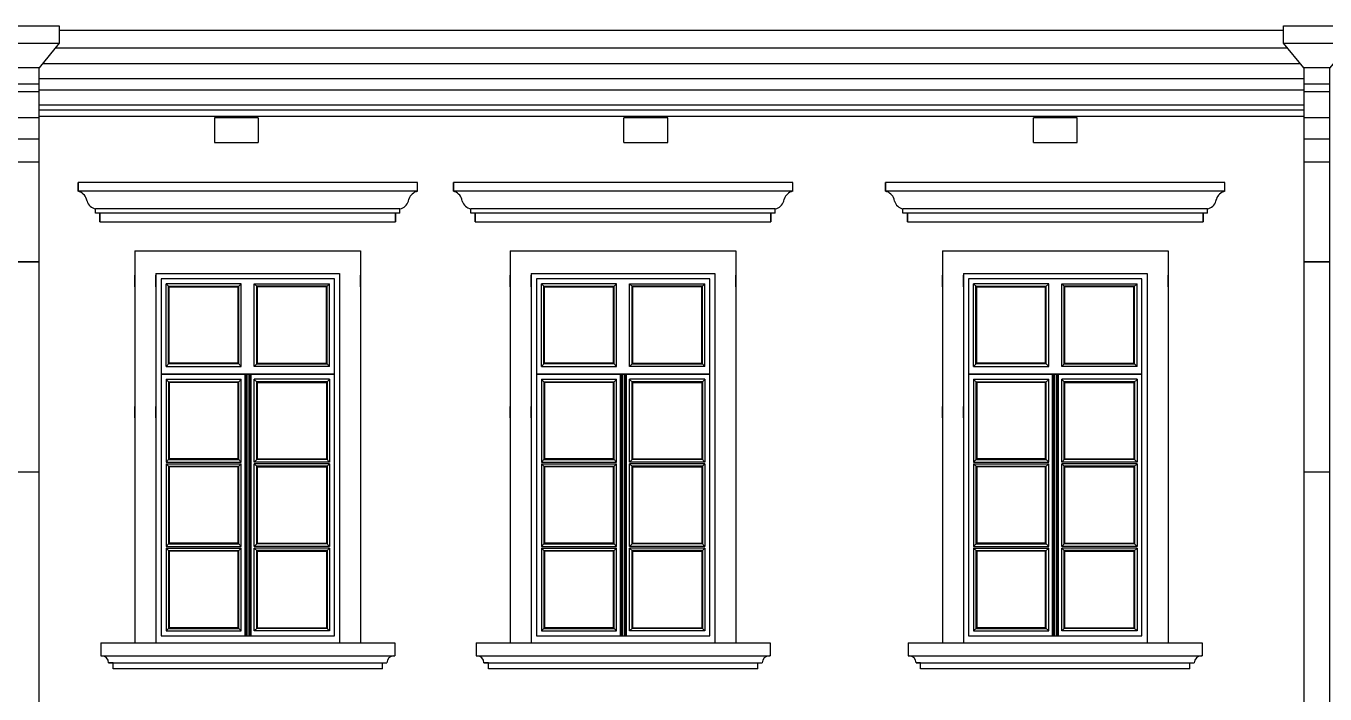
# Model space of a CAD drawing. Header units: millimetres. Extents: x 60 to 102290, y 34 to 65730.
# Drawn here: x 14572 to 21996, y 39134 to 42952 of the extents above; entities that cross this region are included whole.
import ezdxf

# ---------------------------------------------------------------- set-up
doc = ezdxf.new("R2010")
doc.units = ezdxf.units.MM

# ---------------------------------------------------------------- blocks, each defined once
blk = doc.blocks.new('98')
at = {"color": 7, "lineweight": 30, "ltscale": 100}
for p, q in [((206346.7, 160363.1), (206346.7, 160461.5)), ((206346.7, 160461.5), (206726.7, 160461.5)), ((206726.7, 160461.5), (206726.7, 160363.1)), ((206461.7, 160223.1), (206346.7, 160363.1)), ((206726.7, 160363.1), (206611.7, 160223.1)), ((206461.7, 160223.1), (206461.7, 151895.2)), ((206461.7, 160223.1), (206461.7, 159114)), ((206611.7, 160223.1), (206461.7, 160223.1)), ((206611.7, 151895.2), (206611.7, 160223.1)), ((206461.7, 160130.4), (206611.7, 160130.4)), ((206461.7, 160087.9), (206611.7, 160087.9)), ((206461.7, 159938.7), (206611.7, 159938.7)), ((206461.7, 159685.9), (206611.7, 159685.9)), ((206461.7, 159114), (206611.7, 159114)), ((206611.7, 159114), (206461.7, 159114)), ((206461.7, 157914), (206611.7, 157914))]:
    blk.add_line(p, q, dxfattribs=at)
at = {"color": 7, "lineweight": 25, "ltscale": 100}
for p, q in [((206461.7, 159816.4), (206611.7, 159816.4)), ((206461.7, 157914), (206461.7, 156714))]:
    blk.add_line(p, q, dxfattribs=at)
at = {"color": 7, "lineweight": 30, "ltscale": 100}
blk.add_lwpolyline([(206346.7, 160363.1), (206726.7, 160363.1)], dxfattribs=at)

msp = doc.modelspace()

# ---------------------------------------------------------------- linework, layer by layer
at = {"ltscale": 100}
for p, q in [((14761.7, 42927.8), (16721.7, 42927.8)), ((16721.7, 42927.8), (21759.3, 42927.8)), ((14740.5, 42827.8), (16742.8, 42827.8)), ((16700.5, 42827.8), (21780.5, 42827.8)), ((14665.9, 42736.9), (16817.4, 42736.9)), ((16625.9, 42736.9), (21855.1, 42736.9)), ((14646.7, 42651.9), (14658.8, 42651.9)), ((14658.8, 42651.9), (16836.7, 42651.9)), ((16606.7, 42651.9), (21874.3, 42651.9)), ((14646.7, 42586.9), (14658.8, 42586.9)), ((14658.8, 42586.9), (16836.7, 42586.9)), ((16606.7, 42586.9), (21874.3, 42586.9)), ((14646.7, 42501.9), (14658.8, 42501.9)), ((14646.7, 42471.9), (14658.8, 42471.9)), ((14658.8, 42501.9), (16836.7, 42501.9)), ((14658.8, 42471.9), (16836.7, 42471.9)), ((16606.7, 42501.9), (21874.3, 42501.9)), ((16606.7, 42471.9), (21874.3, 42471.9)), ((14646.7, 42436.9), (14658.8, 42436.9)), ((14658.8, 42436.9), (16836.7, 42436.9)), ((15899.3, 42426.9), (15649.3, 42426.9)), ((15649.3, 42426.9), (15649.3, 42286.9)), ((15899.3, 42426.9), (15899.3, 42286.9)), ((16606.7, 42436.9), (21874.3, 42436.9)), ((18239.3, 42426.9), (17989.3, 42426.9)), ((17989.3, 42286.9), (17989.3, 42426.9)), ((18239.3, 42426.9), (18056.1, 42426.9)), ((18239.3, 42286.9), (18239.3, 42426.9)), ((20579.4, 42426.9), (20329.4, 42426.9)), ((20329.4, 42286.9), (20329.4, 42426.9)), ((20515.2, 42426.9), (20395.2, 42426.9)), ((20579.4, 42286.9), (20579.4, 42426.9)), ((15649.3, 42286.9), (15899.3, 42286.9)), ((17989.3, 42286.9), (18239.3, 42286.9)), ((20329.4, 42286.9), (20579.4, 42286.9)), ((14869.2, 42056.9), (14869.2, 42006.9)), ((16809.2, 42056.9), (14869.2, 42056.9)), ((14869.2, 42006.9), (14869.2, 42056.9)), ((16809.2, 42006.9), (16809.2, 42056.9)), ((17014.2, 42056.9), (17014.2, 42006.9)), ((18954.2, 42056.9), (17014.2, 42056.9)), ((17014.2, 42006.9), (17014.2, 42056.9)), ((18954.2, 42006.9), (18954.2, 42056.9)), ((19484, 42056.9), (19484, 42006.9)), ((21424, 42056.9), (19484, 42056.9)), ((19484, 42006.9), (19484, 42056.9)), ((21424, 42006.9), (21424, 42056.9)), ((16809.2, 42006.9), (14869.2, 42006.9)), ((14920.5, 41950.9), (14917.9, 41963)), ((16757.9, 41950.9), (16760.5, 41963)), ((18954.2, 42006.9), (17014.2, 42006.9)), ((17065.5, 41950.9), (17062.9, 41963)), ((18902.9, 41950.9), (18905.5, 41963)), ((21424, 42006.9), (19484, 42006.9)), ((19535.3, 41950.9), (19532.7, 41963)), ((21372.7, 41950.9), (21375.3, 41963)), ((14969.2, 41881.9), (14969.2, 41906.9)), ((14994.2, 41881.9), (14994.2, 41831.9)), ((14994.2, 41831.9), (14994.2, 41881.9)), ((14994.2, 41881.9), (14994.2, 41831.9)), ((16684.2, 41831.9), (16684.2, 41881.9)), ((16684.2, 41881.9), (16684.2, 41831.9)), ((16709.2, 41881.9), (16709.2, 41906.9)), ((17114.2, 41881.9), (17114.2, 41906.9)), ((17139.2, 41881.9), (17139.2, 41831.9)), ((17139.2, 41831.9), (17139.2, 41881.9)), ((17139.2, 41881.9), (17139.2, 41831.9)), ((18829.2, 41831.9), (18829.2, 41881.9)), ((18829.2, 41881.9), (18829.2, 41831.9)), ((18854.2, 41881.9), (18854.2, 41906.9)), ((19584, 41881.9), (19584, 41906.9)), ((19609, 41881.9), (19609, 41831.9)), ((19609, 41831.9), (19609, 41881.9)), ((19609, 41881.9), (19609, 41831.9)), ((21299, 41831.9), (21299, 41881.9)), ((21299, 41881.9), (21299, 41831.9)), ((21324, 41881.9), (21324, 41906.9)), ((14994.2, 41831.9), (16684.2, 41831.9)), ((17139.2, 41831.9), (18829.2, 41831.9)), ((19609, 41831.9), (21299, 41831.9)), ((15194.3, 41666.9), (15194.3, 39426.9)), ((15194.3, 41666.9), (16484, 41666.9)), ((16484, 41666.9), (16484, 39426.9)), ((17339.4, 41666.9), (17339.4, 39426.9)), ((17339.4, 41666.9), (18629, 41666.9)), ((18629, 41666.9), (18629, 39426.9)), ((19809.2, 41666.9), (19809.2, 39426.9)), ((19809.2, 41666.9), (21098.8, 41666.9)), ((21098.8, 41666.9), (21098.8, 39426.9)), ((15194.3, 41461.9), (15194.3, 41526.9)), ((15314.3, 41536.9), (15314.3, 39426.9)), ((15314.3, 41536.9), (16364, 41536.9)), ((15314.3, 41461.9), (15314.3, 41526.9)), ((16364, 41536.9), (16364, 39426.9)), ((17339.4, 41461.9), (17339.4, 41526.9)), ((17459.4, 41536.9), (17459.4, 39426.9)), ((17459.4, 41536.9), (18509, 41536.9)), ((17459.4, 41461.9), (17459.4, 41526.9)), ((18509, 41536.9), (18509, 39426.9)), ((19809.2, 41461.9), (19809.2, 41526.9)), ((19929.2, 41536.9), (19929.2, 39426.9)), ((19929.2, 41536.9), (20978.8, 41536.9)), ((19929.2, 41461.9), (19929.2, 41526.9)), ((20978.8, 41536.9), (20978.8, 39426.9)), ((15194.3, 40711.9), (15194.3, 40776.9)), ((15314.3, 40711.9), (15314.3, 40776.9)), ((17339.4, 40711.9), (17339.4, 40776.9)), ((17459.4, 40711.9), (17459.4, 40776.9)), ((19809.2, 40711.9), (19809.2, 40776.9)), ((19929.2, 40711.9), (19929.2, 40776.9)), ((14999.2, 39426.9), (16679.2, 39426.9)), ((14999.2, 39426.9), (14999.2, 39351.9)), ((15314.3, 39426.9), (16364, 39426.9)), ((16679.2, 39426.9), (16679.2, 39351.9)), ((17144.2, 39426.9), (18824.2, 39426.9)), ((17144.2, 39426.9), (17144.2, 39351.9)), ((17459.4, 39426.9), (18509, 39426.9)), ((18824.2, 39426.9), (18824.2, 39351.9)), ((19614, 39426.9), (21294, 39426.9)), ((19614, 39426.9), (19614, 39351.9)), ((19929.2, 39426.9), (20978.8, 39426.9)), ((21294, 39426.9), (21294, 39351.9)), ((14999.2, 39351.9), (16679.2, 39351.9)), ((17144.2, 39351.9), (18824.2, 39351.9)), ((19614, 39351.9), (21294, 39351.9)), ((15044.2, 39311.9), (16609.2, 39311.9)), ((15069.2, 39311.9), (15044.2, 39311.9)), ((15069.2, 39276.9), (15069.2, 39311.9)), ((16609.2, 39276.9), (15069.2, 39276.9)), ((16609.2, 39311.9), (16634.2, 39311.9)), ((16609.2, 39276.9), (16609.2, 39311.9)), ((17214.2, 39311.9), (17189.2, 39311.9)), ((17214.2, 39276.9), (17214.2, 39311.9)), ((18754.2, 39276.9), (17214.2, 39276.9)), ((18754.2, 39311.9), (18779.2, 39311.9)), ((18754.2, 39276.9), (18754.2, 39311.9)), ((19684, 39311.9), (19659, 39311.9)), ((19684, 39276.9), (19684, 39311.9)), ((21224, 39276.9), (19684, 39276.9)), ((21224, 39311.9), (21249, 39311.9)), ((21224, 39276.9), (21224, 39311.9))]:
    msp.add_line(p, q, dxfattribs=at)
at = {"ltscale": 4}
for p, q in [((16709.2, 41906.9), (14969.2, 41906.9)), ((16709.2, 41881.9), (14969.2, 41881.9)), ((18854.2, 41906.9), (17114.2, 41906.9)), ((18854.2, 41881.9), (17114.2, 41881.9)), ((21324, 41906.9), (19584, 41906.9)), ((21324, 41881.9), (19584, 41881.9)), ((16334.7, 41506.9), (15344.3, 41506.9)), ((15344.3, 41506.9), (15344.3, 39466.9)), ((16334.7, 39466.9), (16334.7, 41506.9)), ((16364.4, 41526.9), (16364.4, 41461.9)), ((16484.4, 41461.9), (16484.4, 41526.9)), ((18479.8, 41506.9), (17489.4, 41506.9)), ((17489.4, 41506.9), (17489.4, 39466.9)), ((18479.8, 39466.9), (18479.8, 41506.9)), ((18509.4, 41526.9), (18509.4, 41461.9)), ((18629.4, 41461.9), (18629.4, 41526.9)), ((20949.6, 41506.9), (19959.2, 41506.9)), ((19959.2, 41506.9), (19959.2, 39466.9)), ((20949.6, 39466.9), (20949.6, 41506.9)), ((20979.2, 41526.9), (20979.2, 41461.9)), ((21099.2, 41461.9), (21099.2, 41526.9)), ((15372.3, 41006.5), (15372.3, 41478.9)), ((15802.3, 41478.9), (15372.3, 41478.9)), ((15390.3, 41460.9), (15372.3, 41478.8)), ((15386.3, 41464.9), (15788.3, 41464.9)), ((15386.3, 41020.5), (15386.3, 41464.9)), ((15390.3, 41460.9), (15784.3, 41460.9)), ((15390.3, 41024.5), (15390.3, 41460.9)), ((15784.3, 41460.9), (15802.3, 41478.8)), ((15784.3, 41024.5), (15784.3, 41460.9)), ((15788.3, 41020.5), (15788.3, 41464.9)), ((15802.3, 41006.5), (15802.3, 41478.9)), ((15876.4, 41006.5), (15876.4, 41478.9)), ((15876.4, 41478.9), (16306.7, 41478.9)), ((15894.4, 41460.9), (15876.4, 41478.8)), ((16292.7, 41464.9), (15890.4, 41464.9)), ((15890.4, 41020.5), (15890.4, 41464.9)), ((16288.7, 41460.9), (15894.4, 41460.9)), ((15894.4, 41024.5), (15894.4, 41460.9)), ((16288.7, 41460.9), (16306.7, 41478.8)), ((16288.7, 41024.5), (16288.7, 41460.9)), ((16292.7, 41020.5), (16292.7, 41464.9)), ((16306.7, 41006.5), (16306.7, 41478.9)), ((17517.4, 41006.5), (17517.4, 41478.9)), ((17947.4, 41478.9), (17517.4, 41478.9)), ((17535.4, 41460.9), (17517.4, 41478.8)), ((17531.4, 41464.9), (17933.4, 41464.9)), ((17531.4, 41020.5), (17531.4, 41464.9)), ((17535.4, 41460.9), (17929.4, 41460.9)), ((17535.4, 41024.5), (17535.4, 41460.9)), ((17929.4, 41460.9), (17947.4, 41478.8)), ((17929.4, 41024.5), (17929.4, 41460.9)), ((17933.4, 41020.5), (17933.4, 41464.9)), ((17947.4, 41006.5), (17947.4, 41478.9)), ((18021.4, 41006.5), (18021.4, 41478.9)), ((18021.4, 41478.9), (18451.8, 41478.9)), ((18039.4, 41460.9), (18021.4, 41478.8)), ((18437.8, 41464.9), (18035.4, 41464.9)), ((18035.4, 41020.5), (18035.4, 41464.9)), ((18433.8, 41460.9), (18039.4, 41460.9)), ((18039.4, 41024.5), (18039.4, 41460.9)), ((18433.8, 41460.9), (18451.8, 41478.8)), ((18433.8, 41024.5), (18433.8, 41460.9)), ((18437.8, 41020.5), (18437.8, 41464.9)), ((18451.8, 41006.5), (18451.8, 41478.9)), ((19987.2, 41006.5), (19987.2, 41478.9)), ((20417.2, 41478.9), (19987.2, 41478.9)), ((20005.2, 41460.9), (19987.2, 41478.8)), ((20001.2, 41464.9), (20403.2, 41464.9)), ((20001.2, 41020.5), (20001.2, 41464.9)), ((20005.2, 41460.9), (20399.2, 41460.9)), ((20005.2, 41024.5), (20005.2, 41460.9)), ((20399.2, 41460.9), (20417.2, 41478.8)), ((20399.2, 41024.5), (20399.2, 41460.9)), ((20403.2, 41020.5), (20403.2, 41464.9)), ((20417.2, 41006.5), (20417.2, 41478.9)), ((20491.2, 41006.5), (20491.2, 41478.9)), ((20491.2, 41478.9), (20921.6, 41478.9)), ((20509.2, 41460.9), (20491.2, 41478.8)), ((20907.6, 41464.9), (20505.2, 41464.9)), ((20505.2, 41020.5), (20505.2, 41464.9)), ((20903.6, 41460.9), (20509.2, 41460.9)), ((20509.2, 41024.5), (20509.2, 41460.9)), ((20903.6, 41460.9), (20921.6, 41478.8)), ((20903.6, 41024.5), (20903.6, 41460.9)), ((20907.6, 41020.5), (20907.6, 41464.9)), ((20921.6, 41006.5), (20921.6, 41478.9)), ((15390.3, 41024.4), (15372.3, 41006.5)), ((15372.3, 41006.5), (15802.3, 41006.5)), ((15788.3, 41020.5), (15386.3, 41020.5)), ((15784.3, 41024.5), (15390.3, 41024.5)), ((15784.3, 41024.4), (15802.3, 41006.5)), ((15894.4, 41024.4), (15876.4, 41006.5)), ((16306.7, 41006.5), (15876.4, 41006.5)), ((15890.4, 41020.5), (16292.7, 41020.5)), ((15894.4, 41024.5), (16288.7, 41024.5)), ((16288.7, 41024.5), (16306.7, 41006.5)), ((17535.4, 41024.4), (17517.4, 41006.5)), ((17517.4, 41006.5), (17947.4, 41006.5)), ((17933.4, 41020.5), (17531.4, 41020.5)), ((17929.4, 41024.5), (17535.4, 41024.5)), ((17929.4, 41024.4), (17947.4, 41006.5)), ((18039.4, 41024.4), (18021.4, 41006.5)), ((18451.8, 41006.5), (18021.4, 41006.5)), ((18035.4, 41020.5), (18437.8, 41020.5)), ((18039.4, 41024.5), (18433.8, 41024.5)), ((18433.8, 41024.5), (18451.8, 41006.5)), ((20005.2, 41024.4), (19987.2, 41006.5)), ((19987.2, 41006.5), (20417.2, 41006.5)), ((20403.2, 41020.5), (20001.2, 41020.5)), ((20399.2, 41024.5), (20005.2, 41024.5)), ((20399.2, 41024.4), (20417.2, 41006.5)), ((20509.2, 41024.4), (20491.2, 41006.5)), ((20921.6, 41006.5), (20491.2, 41006.5)), ((20505.2, 41020.5), (20907.6, 41020.5)), ((20509.2, 41024.5), (20903.6, 41024.5)), ((20903.6, 41024.5), (20921.6, 41006.5)), ((15344.3, 40963.5), (16334.7, 40963.5)), ((15344.3, 40961.5), (16334.7, 40961.5)), ((15372.3, 40932.5), (15372.3, 40459.9)), ((15372.3, 40932.5), (15802.3, 40932.5)), ((15390.3, 40914.4), (15372.3, 40932.3)), ((15386.3, 40918.5), (15386.3, 40473.9)), ((15386.3, 40918.5), (15788.3, 40918.5)), ((15390.3, 40914.5), (15390.3, 40477.9)), ((15784.3, 40914.5), (15390.3, 40914.5)), ((15784.3, 40914.4), (15802.3, 40932.3)), ((15784.3, 40477.9), (15784.3, 40914.5)), ((15788.3, 40473.9), (15788.3, 40918.5)), ((15802.3, 40459.9), (15802.3, 40932.5)), ((15822.3, 40961.5), (15822.3, 39466.9)), ((15827.3, 40961.5), (15827.3, 39466.9)), ((15833.3, 40961.5), (15833.3, 39466.9)), ((15845.3, 40961.5), (15845.3, 39466.9)), ((15851.3, 40961.5), (15851.3, 39466.9)), ((15856.3, 40961.5), (15856.3, 39466.9)), ((15876.4, 40459.9), (15876.4, 40932.5)), ((16306.7, 40932.5), (15876.4, 40932.5)), ((15894.4, 40914.4), (15876.4, 40932.3)), ((15890.4, 40473.9), (15890.4, 40918.5)), ((16292.7, 40918.5), (15890.4, 40918.5)), ((15894.4, 40477.9), (15894.4, 40914.5)), ((15894.4, 40914.5), (16288.7, 40914.5)), ((16288.7, 40914.4), (16306.7, 40932.3)), ((16288.7, 40914.5), (16288.7, 40477.9)), ((16292.7, 40918.5), (16292.7, 40473.9)), ((16306.7, 40932.5), (16306.7, 40459.9)), ((17489.4, 40963.5), (18479.8, 40963.5)), ((17489.4, 40961.5), (18479.8, 40961.5)), ((17517.4, 40932.5), (17517.4, 40459.9)), ((17517.4, 40932.5), (17947.4, 40932.5)), ((17535.4, 40914.4), (17517.4, 40932.3)), ((17531.4, 40918.5), (17531.4, 40473.9)), ((17531.4, 40918.5), (17933.4, 40918.5)), ((17535.4, 40914.5), (17535.4, 40477.9)), ((17929.4, 40914.5), (17535.4, 40914.5)), ((17929.4, 40914.4), (17947.4, 40932.3)), ((17929.4, 40477.9), (17929.4, 40914.5)), ((17933.4, 40473.9), (17933.4, 40918.5)), ((17947.4, 40459.9), (17947.4, 40932.5)), ((17967.4, 40961.5), (17967.4, 39466.9)), ((17972.4, 40961.5), (17972.4, 39466.9)), ((17978.4, 40961.5), (17978.4, 39466.9)), ((17990.4, 40961.5), (17990.4, 39466.9)), ((17996.4, 40961.5), (17996.4, 39466.9)), ((18001.4, 40961.5), (18001.4, 39466.9)), ((18021.4, 40459.9), (18021.4, 40932.5)), ((18451.8, 40932.5), (18021.4, 40932.5)), ((18039.4, 40914.4), (18021.4, 40932.3)), ((18035.4, 40473.9), (18035.4, 40918.5)), ((18437.8, 40918.5), (18035.4, 40918.5)), ((18039.4, 40477.9), (18039.4, 40914.5)), ((18039.4, 40914.5), (18433.8, 40914.5)), ((18433.8, 40914.4), (18451.8, 40932.3)), ((18433.8, 40914.5), (18433.8, 40477.9)), ((18437.8, 40918.5), (18437.8, 40473.9)), ((18451.8, 40932.5), (18451.8, 40459.9)), ((19959.2, 40963.5), (20949.6, 40963.5)), ((19959.2, 40961.5), (20949.6, 40961.5)), ((19987.2, 40932.5), (19987.2, 40459.9)), ((19987.2, 40932.5), (20417.2, 40932.5)), ((20005.2, 40914.4), (19987.2, 40932.3)), ((20001.2, 40918.5), (20001.2, 40473.9)), ((20001.2, 40918.5), (20403.2, 40918.5)), ((20005.2, 40914.5), (20005.2, 40477.9)), ((20399.2, 40914.5), (20005.2, 40914.5)), ((20399.2, 40914.4), (20417.2, 40932.3)), ((20399.2, 40477.9), (20399.2, 40914.5)), ((20403.2, 40473.9), (20403.2, 40918.5)), ((20417.2, 40459.9), (20417.2, 40932.5)), ((20437.2, 40961.5), (20437.2, 39466.9)), ((20442.2, 40961.5), (20442.2, 39466.9)), ((20448.2, 40961.5), (20448.2, 39466.9)), ((20460.2, 40961.5), (20460.2, 39466.9)), ((20466.2, 40961.5), (20466.2, 39466.9)), ((20471.2, 40961.5), (20471.2, 39466.9)), ((20491.2, 40459.9), (20491.2, 40932.5)), ((20921.6, 40932.5), (20491.2, 40932.5)), ((20509.2, 40914.4), (20491.2, 40932.3)), ((20505.2, 40473.9), (20505.2, 40918.5)), ((20907.6, 40918.5), (20505.2, 40918.5)), ((20509.2, 40477.9), (20509.2, 40914.5)), ((20509.2, 40914.5), (20903.6, 40914.5)), ((20903.6, 40914.4), (20921.6, 40932.3)), ((20903.6, 40914.5), (20903.6, 40477.9)), ((20907.6, 40918.5), (20907.6, 40473.9)), ((20921.6, 40932.5), (20921.6, 40459.9)), ((15390.3, 40477.9), (15372.3, 40459.9)), ((15386.3, 40473.9), (15788.3, 40473.9)), ((15784.3, 40477.9), (15390.3, 40477.9)), ((15784.3, 40477.9), (15802.3, 40459.9)), ((15894.4, 40477.9), (15876.4, 40459.9)), ((16292.7, 40473.9), (15890.4, 40473.9)), ((15894.4, 40477.9), (16288.7, 40477.9)), ((16288.7, 40477.8), (16306.7, 40459.9)), ((17535.4, 40477.9), (17517.4, 40459.9)), ((17531.4, 40473.9), (17933.4, 40473.9)), ((17929.4, 40477.9), (17535.4, 40477.9)), ((17929.4, 40477.9), (17947.4, 40459.9)), ((18039.4, 40477.9), (18021.4, 40459.9)), ((18437.8, 40473.9), (18035.4, 40473.9)), ((18039.4, 40477.9), (18433.8, 40477.9)), ((18433.8, 40477.8), (18451.8, 40459.9)), ((20005.2, 40477.9), (19987.2, 40459.9)), ((20001.2, 40473.9), (20403.2, 40473.9)), ((20399.2, 40477.9), (20005.2, 40477.9)), ((20399.2, 40477.9), (20417.2, 40459.9)), ((20509.2, 40477.9), (20491.2, 40459.9)), ((20907.6, 40473.9), (20505.2, 40473.9)), ((20509.2, 40477.9), (20903.6, 40477.9)), ((20903.6, 40477.8), (20921.6, 40459.9)), ((15372.3, 40459.9), (15802.3, 40459.9)), ((15372.3, 40449.9), (15802.3, 40449.9)), ((15372.3, 40449.9), (15372.3, 39977.4)), ((15372.3, 40449.9), (15802.3, 40449.9)), ((15390.3, 40431.9), (15372.3, 40449.8)), ((15386.3, 40435.9), (15386.3, 39991.4)), ((15386.3, 40435.9), (15788.3, 40435.9)), ((15390.3, 40431.9), (15390.3, 39995.4)), ((15784.3, 40431.9), (15390.3, 40431.9)), ((15784.3, 40431.8), (15802.3, 40449.8)), ((15784.3, 39995.4), (15784.3, 40431.9)), ((15788.3, 39991.4), (15788.3, 40435.9)), ((15802.3, 39977.4), (15802.3, 40449.9)), ((16306.7, 40459.9), (15876.4, 40459.9)), ((16306.7, 40449.9), (15876.4, 40449.9)), ((15876.4, 39977.4), (15876.4, 40449.9)), ((16306.7, 40449.9), (15876.4, 40449.9)), ((15894.4, 40431.8), (15876.4, 40449.8)), ((15890.4, 39991.4), (15890.4, 40435.9)), ((16292.7, 40435.9), (15890.4, 40435.9)), ((15894.4, 39995.4), (15894.4, 40431.9)), ((15894.4, 40431.9), (16288.7, 40431.9)), ((16288.7, 40431.8), (16306.7, 40449.8)), ((16288.7, 40431.9), (16288.7, 39995.4)), ((16292.7, 40435.9), (16292.7, 39991.4)), ((16306.7, 40449.9), (16306.7, 39977.4)), ((17517.4, 40459.9), (17947.4, 40459.9)), ((17517.4, 40449.9), (17947.4, 40449.9)), ((17517.4, 40449.9), (17517.4, 39977.4)), ((17517.4, 40449.9), (17947.4, 40449.9)), ((17535.4, 40431.9), (17517.4, 40449.8)), ((17531.4, 40435.9), (17531.4, 39991.4)), ((17531.4, 40435.9), (17933.4, 40435.9)), ((17535.4, 40431.9), (17535.4, 39995.4)), ((17929.4, 40431.9), (17535.4, 40431.9)), ((17929.4, 40431.8), (17947.4, 40449.8)), ((17929.4, 39995.4), (17929.4, 40431.9)), ((17933.4, 39991.4), (17933.4, 40435.9)), ((17947.4, 39977.4), (17947.4, 40449.9)), ((18451.8, 40459.9), (18021.4, 40459.9)), ((18451.8, 40449.9), (18021.4, 40449.9)), ((18021.4, 39977.4), (18021.4, 40449.9)), ((18451.8, 40449.9), (18021.4, 40449.9)), ((18039.4, 40431.8), (18021.4, 40449.8)), ((18035.4, 39991.4), (18035.4, 40435.9)), ((18437.8, 40435.9), (18035.4, 40435.9)), ((18039.4, 39995.4), (18039.4, 40431.9)), ((18039.4, 40431.9), (18433.8, 40431.9)), ((18433.8, 40431.8), (18451.8, 40449.8)), ((18433.8, 40431.9), (18433.8, 39995.4)), ((18437.8, 40435.9), (18437.8, 39991.4)), ((18451.8, 40449.9), (18451.8, 39977.4)), ((19987.2, 40459.9), (20417.2, 40459.9)), ((19987.2, 40449.9), (20417.2, 40449.9)), ((19987.2, 40449.9), (19987.2, 39977.4)), ((19987.2, 40449.9), (20417.2, 40449.9)), ((20005.2, 40431.9), (19987.2, 40449.8)), ((20001.2, 40435.9), (20001.2, 39991.4)), ((20001.2, 40435.9), (20403.2, 40435.9)), ((20005.2, 40431.9), (20005.2, 39995.4)), ((20399.2, 40431.9), (20005.2, 40431.9)), ((20399.2, 40431.8), (20417.2, 40449.8)), ((20399.2, 39995.4), (20399.2, 40431.9)), ((20403.2, 39991.4), (20403.2, 40435.9)), ((20417.2, 39977.4), (20417.2, 40449.9)), ((20921.6, 40459.9), (20491.2, 40459.9)), ((20921.6, 40449.9), (20491.2, 40449.9)), ((20491.2, 39977.4), (20491.2, 40449.9)), ((20921.6, 40449.9), (20491.2, 40449.9)), ((20509.2, 40431.8), (20491.2, 40449.8)), ((20505.2, 39991.4), (20505.2, 40435.9)), ((20907.6, 40435.9), (20505.2, 40435.9)), ((20509.2, 39995.4), (20509.2, 40431.9)), ((20509.2, 40431.9), (20903.6, 40431.9)), ((20903.6, 40431.8), (20921.6, 40449.8)), ((20903.6, 40431.9), (20903.6, 39995.4)), ((20907.6, 40435.9), (20907.6, 39991.4)), ((20921.6, 40449.9), (20921.6, 39977.4)), ((15390.3, 39995.3), (15372.3, 39977.4)), ((15372.3, 39977.4), (15802.3, 39977.4)), ((15372.3, 39967.4), (15802.3, 39967.4)), ((15372.3, 39967.4), (15372.3, 39494.8)), ((15372.3, 39967.4), (15802.3, 39967.4)), ((15390.3, 39949.4), (15372.3, 39967.3)), ((15386.3, 39991.4), (15788.3, 39991.4)), ((15386.3, 39953.4), (15386.3, 39508.8)), ((15386.3, 39953.4), (15788.3, 39953.4)), ((15784.3, 39995.4), (15390.3, 39995.4)), ((15390.3, 39949.4), (15390.3, 39512.8)), ((15784.3, 39949.4), (15390.3, 39949.4)), ((15784.3, 39995.3), (15802.3, 39977.4)), ((15784.3, 39949.4), (15802.3, 39967.3)), ((15784.3, 39512.8), (15784.3, 39949.4)), ((15788.3, 39508.8), (15788.3, 39953.4)), ((15802.3, 39494.8), (15802.3, 39967.4)), ((15894.4, 39995.3), (15876.4, 39977.4)), ((16306.7, 39977.4), (15876.4, 39977.4)), ((16306.7, 39967.4), (15876.4, 39967.4)), ((15876.4, 39494.8), (15876.4, 39967.4)), ((16306.7, 39967.4), (15876.4, 39967.4)), ((15894.4, 39949.4), (15876.4, 39967.3)), ((16292.7, 39991.4), (15890.4, 39991.4)), ((15890.4, 39508.8), (15890.4, 39953.4)), ((16292.7, 39953.4), (15890.4, 39953.4)), ((15894.4, 39995.4), (16288.7, 39995.4)), ((15894.4, 39512.8), (15894.4, 39949.4)), ((15894.4, 39949.4), (16288.7, 39949.4)), ((16288.7, 39995.3), (16306.7, 39977.4)), ((16288.7, 39949.4), (16306.7, 39967.3)), ((16288.7, 39949.4), (16288.7, 39512.8)), ((16292.7, 39953.4), (16292.7, 39508.8)), ((16306.7, 39967.4), (16306.7, 39494.8)), ((17535.4, 39995.3), (17517.4, 39977.4)), ((17517.4, 39977.4), (17947.4, 39977.4)), ((17517.4, 39967.4), (17947.4, 39967.4)), ((17517.4, 39967.4), (17517.4, 39494.8)), ((17517.4, 39967.4), (17947.4, 39967.4)), ((17535.4, 39949.4), (17517.4, 39967.3)), ((17531.4, 39991.4), (17933.4, 39991.4)), ((17531.4, 39953.4), (17531.4, 39508.8)), ((17531.4, 39953.4), (17933.4, 39953.4)), ((17929.4, 39995.4), (17535.4, 39995.4)), ((17535.4, 39949.4), (17535.4, 39512.8)), ((17929.4, 39949.4), (17535.4, 39949.4)), ((17929.4, 39995.3), (17947.4, 39977.4)), ((17929.4, 39949.4), (17947.4, 39967.3)), ((17929.4, 39512.8), (17929.4, 39949.4)), ((17933.4, 39508.8), (17933.4, 39953.4)), ((17947.4, 39494.8), (17947.4, 39967.4)), ((18039.4, 39995.3), (18021.4, 39977.4)), ((18451.8, 39977.4), (18021.4, 39977.4)), ((18451.8, 39967.4), (18021.4, 39967.4)), ((18021.4, 39494.8), (18021.4, 39967.4)), ((18451.8, 39967.4), (18021.4, 39967.4)), ((18039.4, 39949.4), (18021.4, 39967.3)), ((18437.8, 39991.4), (18035.4, 39991.4)), ((18035.4, 39508.8), (18035.4, 39953.4)), ((18437.8, 39953.4), (18035.4, 39953.4)), ((18039.4, 39995.4), (18433.8, 39995.4)), ((18039.4, 39512.8), (18039.4, 39949.4)), ((18039.4, 39949.4), (18433.8, 39949.4)), ((18433.8, 39995.3), (18451.8, 39977.4)), ((18433.8, 39949.4), (18451.8, 39967.3)), ((18433.8, 39949.4), (18433.8, 39512.8)), ((18437.8, 39953.4), (18437.8, 39508.8)), ((18451.8, 39967.4), (18451.8, 39494.8)), ((20005.2, 39995.3), (19987.2, 39977.4)), ((19987.2, 39977.4), (20417.2, 39977.4)), ((19987.2, 39967.4), (20417.2, 39967.4)), ((19987.2, 39967.4), (19987.2, 39494.8)), ((19987.2, 39967.4), (20417.2, 39967.4)), ((20005.2, 39949.4), (19987.2, 39967.3)), ((20001.2, 39991.4), (20403.2, 39991.4)), ((20001.2, 39953.4), (20001.2, 39508.8)), ((20001.2, 39953.4), (20403.2, 39953.4)), ((20399.2, 39995.4), (20005.2, 39995.4)), ((20005.2, 39949.4), (20005.2, 39512.8)), ((20399.2, 39949.4), (20005.2, 39949.4)), ((20399.2, 39995.3), (20417.2, 39977.4)), ((20399.2, 39949.4), (20417.2, 39967.3)), ((20399.2, 39512.8), (20399.2, 39949.4)), ((20403.2, 39508.8), (20403.2, 39953.4)), ((20417.2, 39494.8), (20417.2, 39967.4)), ((20509.2, 39995.3), (20491.2, 39977.4)), ((20921.6, 39977.4), (20491.2, 39977.4)), ((20921.6, 39967.4), (20491.2, 39967.4)), ((20491.2, 39494.8), (20491.2, 39967.4)), ((20921.6, 39967.4), (20491.2, 39967.4)), ((20509.2, 39949.4), (20491.2, 39967.3)), ((20907.6, 39991.4), (20505.2, 39991.4)), ((20505.2, 39508.8), (20505.2, 39953.4)), ((20907.6, 39953.4), (20505.2, 39953.4)), ((20509.2, 39995.4), (20903.6, 39995.4)), ((20509.2, 39512.8), (20509.2, 39949.4)), ((20509.2, 39949.4), (20903.6, 39949.4)), ((20903.6, 39995.3), (20921.6, 39977.4)), ((20903.6, 39949.4), (20921.6, 39967.3)), ((20903.6, 39949.4), (20903.6, 39512.8)), ((20907.6, 39953.4), (20907.6, 39508.8)), ((20921.6, 39967.4), (20921.6, 39494.8)), ((15390.3, 39512.8), (15372.3, 39494.9)), ((15386.3, 39508.9), (15788.3, 39508.9)), ((15386.3, 39508.8), (15788.3, 39508.8)), ((15390.3, 39512.9), (15784.3, 39512.9)), ((15784.3, 39512.8), (15390.3, 39512.8)), ((15784.3, 39512.8), (15802.3, 39494.9)), ((15894.4, 39512.8), (15876.4, 39494.9)), ((16292.7, 39508.9), (15890.4, 39508.9)), ((16292.7, 39508.8), (15890.4, 39508.8)), ((15894.4, 39512.8), (16288.7, 39512.8)), ((16288.7, 39512.8), (16306.7, 39494.9)), ((17535.4, 39512.8), (17517.4, 39494.9)), ((17531.4, 39508.9), (17933.4, 39508.9)), ((17531.4, 39508.8), (17933.4, 39508.8)), ((17535.4, 39512.9), (17929.4, 39512.9)), ((17929.4, 39512.8), (17535.4, 39512.8)), ((17929.4, 39512.8), (17947.4, 39494.9)), ((18039.4, 39512.8), (18021.4, 39494.9)), ((18437.8, 39508.9), (18035.4, 39508.9)), ((18437.8, 39508.8), (18035.4, 39508.8)), ((18039.4, 39512.8), (18433.8, 39512.8)), ((18433.8, 39512.8), (18451.8, 39494.9)), ((20005.2, 39512.8), (19987.2, 39494.9)), ((20001.2, 39508.9), (20403.2, 39508.9)), ((20001.2, 39508.8), (20403.2, 39508.8)), ((20005.2, 39512.9), (20399.2, 39512.9)), ((20399.2, 39512.8), (20005.2, 39512.8)), ((20399.2, 39512.8), (20417.2, 39494.9)), ((20509.2, 39512.8), (20491.2, 39494.9)), ((20907.6, 39508.9), (20505.2, 39508.9)), ((20907.6, 39508.8), (20505.2, 39508.8)), ((20509.2, 39512.8), (20903.6, 39512.8)), ((20903.6, 39512.8), (20921.6, 39494.9)), ((15344.3, 39466.9), (16334.7, 39466.9)), ((15372.3, 39494.9), (15802.3, 39494.9)), ((15372.3, 39494.8), (15802.3, 39494.8)), ((16306.7, 39494.9), (15876.4, 39494.9)), ((16306.7, 39494.8), (15876.4, 39494.8)), ((17489.4, 39466.9), (18479.8, 39466.9)), ((17517.4, 39494.9), (17947.4, 39494.9)), ((17517.4, 39494.8), (17947.4, 39494.8)), ((18451.8, 39494.9), (18021.4, 39494.9)), ((18451.8, 39494.8), (18021.4, 39494.8)), ((19959.2, 39466.9), (20949.6, 39466.9)), ((19987.2, 39494.9), (20417.2, 39494.9)), ((19987.2, 39494.8), (20417.2, 39494.8)), ((20921.6, 39494.9), (20491.2, 39494.9)), ((20921.6, 39494.8), (20491.2, 39494.8)), ((17189.2, 39311.9), (18754.2, 39311.9)), ((19659, 39311.9), (21224, 39311.9))]:
    msp.add_line(p, q, dxfattribs=at)
at = {"ltscale": 100}
for centre, radius, start, end in [((14855.9, 41943.3), 65, 17.64453, 78.23804), ((14982.4, 41970.6), 65, 197.64453, 258.23804), ((16695.9, 41970.6), 65, 281.76196, 342.35547), ((16822.4, 41943.3), 65, 101.76196, 162.35547), ((17000.9, 41943.3), 65, 17.64453, 78.23804), ((17127.4, 41970.6), 65, 197.64453, 258.23804), ((18840.9, 41970.6), 65, 281.76196, 342.35547), ((18967.5, 41943.3), 65, 101.76196, 162.35547), ((19470.8, 41943.3), 65, 17.64453, 78.23804), ((19597.3, 41970.6), 65, 197.64453, 258.23804), ((21310.8, 41970.6), 65, 281.76196, 342.35547), ((21437.3, 41943.3), 65, 101.76196, 162.35547), ((15004.2, 39311.9), 40, 0, 90), ((16674.2, 39311.9), 40, 90, 180), ((17149.2, 39311.9), 40, 0, 90), ((18819.2, 39311.9), 40, 90, 180), ((19619, 39311.9), 40, 0, 90), ((21289, 39311.9), 40, 90, 180)]:
    msp.add_arc(centre, radius, start, end, dxfattribs=at)

# ---------------------------------------------------------------- block references
at = {"xscale": 1.000008334555589, "yscale": 1.000008334555589, "zscale": 1.000008334555589}
for p in [(-191966.8, -117510.9), (-184589.2, -117510.9)]:
    msp.add_blockref('98', p, dxfattribs=at)

doc.saveas('drawing.dxf')
